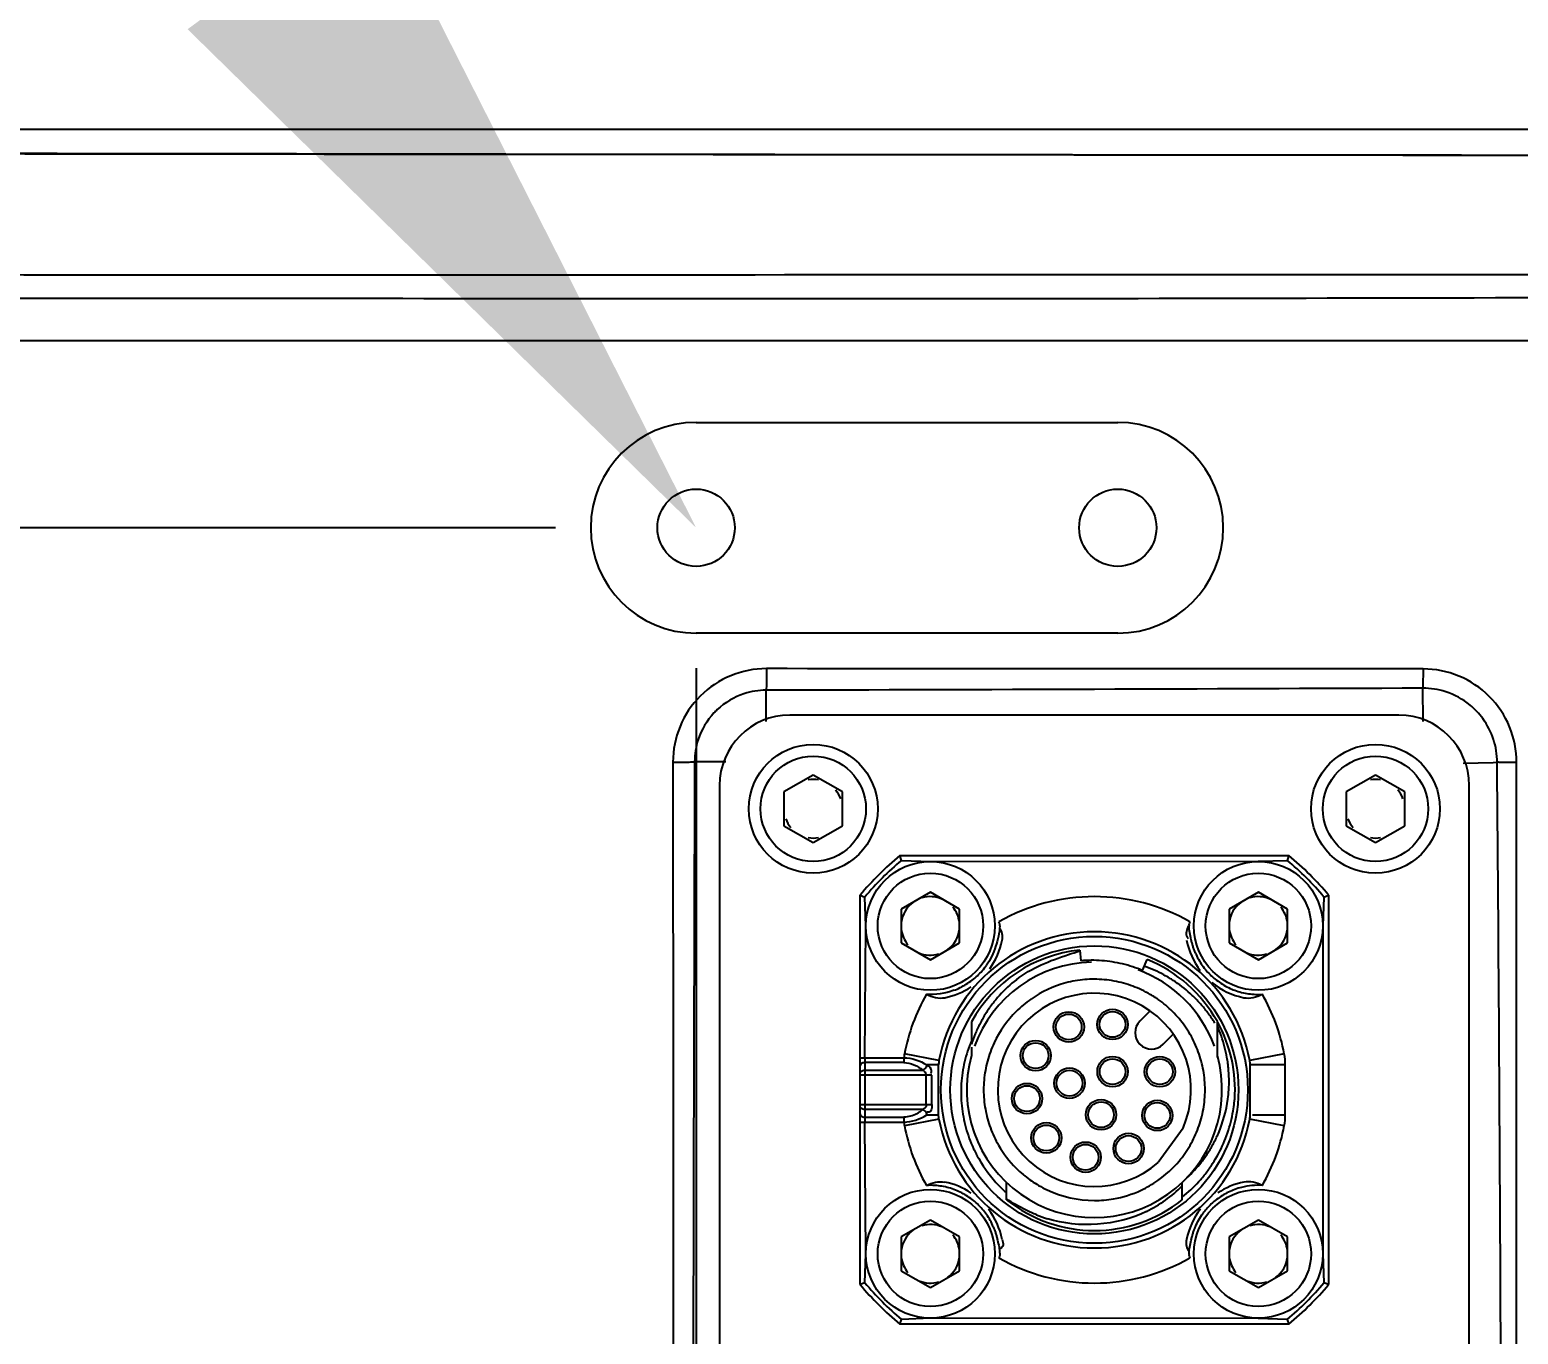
# Model space of a CAD drawing. Header units: millimetres. Extents: x 4086 to 8300, y 123 to 1549.
# Drawn here: x 6953 to 6968.89, y 460.89 to 474.81 of the extents above; entities that cross this region are included whole.
import ezdxf
from ezdxf import colors
from ezdxf.entities.mleader import LeaderData, LeaderLine
from ezdxf.math import Vec2, Vec3

# ---------------------------------------------------------------- set-up
doc = ezdxf.new("R2010")
doc.units = ezdxf.units.MM
for name, color, linetype in [('外形图', 7, 'Continuous'), ('多重引线', 7, 'Continuous'), ('尺寸标注', 7, 'Continuous')]:
    doc.layers.add(name, color=color, linetype=linetype)
doc.styles.add('思源黑', font='SourceHanSansCN-Normal.ttf')
doc.dimstyles.new('尺寸标注_1_4比例', dxfattribs={"dimtxt": 7, "dimasz": 6, "dimexe": 2, "dimexo": 1.5, "dimgap": 1, "dimtad": 1, "dimdec": 1, "dimlfac": 4, "dimdsep": 46, "dimtxsty": '思源黑', "dimcen": 0.09, "dimadec": 0, "dimazin": 0, "dimtp": 0.01, "dimtm": 0.01, "dimtfac": 1, "dimtdec": 1, "dimtofl": 0, "dimtmove": 0, "dimatfit": 3, "dimfxl": 1, "dimtolj": 1, "dimarcsym": 0})

# ---------------------------------------------------------------- blocks, each defined once
blk = doc.blocks.new('*D755')
at = {"layer": 'Defpoints', "color": 0}
for p in [(6960.112, 469.498), (6894.679, 446.498), (6960.112, 446.498)]:
    blk.add_point(p, dxfattribs=at)
at = {"layer": '尺寸标注', "color": 0, "lineweight": -2}
for p, q in [((6958.612, 469.498), (6892.679, 469.498)), ((6894.679, 463.498), (6894.679, 452.498)), ((6958.612, 446.498), (6892.679, 446.498))]:
    blk.add_line(p, q, dxfattribs=at)
at = {"layer": '尺寸标注', "color": 0}
for points in [[(6895.679, 463.498), (6893.679, 463.498), (6894.679, 469.498)], [(6893.679, 452.498), (6895.679, 452.498), (6894.679, 446.498)]]:
    blk.add_solid(points, dxfattribs=at)
at = {"layer": '尺寸标注', "color": 0, "insert": (6890.055, 457.578), "char_height": 7, "attachment_point": 5, "rotation": 90, "style": '思源黑'}
blk.add_mtext('\\A1;92', dxfattribs=at)
blk = doc.blocks.new('*D756')
at = {"layer": 'Defpoints', "color": 0}
for p in [(6960.112, 469.498), (6912.112, 449.123), (6912.112, 423.652)]:
    blk.add_point(p, dxfattribs=at)
at = {"layer": '尺寸标注', "color": 0, "lineweight": -2}
for p, q in [((6960.112, 467.998), (6960.112, 421.652)), ((6912.112, 447.623), (6912.112, 421.652)), ((6954.112, 423.652), (6918.112, 423.652))]:
    blk.add_line(p, q, dxfattribs=at)
at = {"layer": '尺寸标注', "color": 0}
for points in [[(6918.112, 424.652), (6918.112, 422.652), (6912.112, 423.652)], [(6954.112, 422.652), (6954.112, 424.652), (6960.112, 423.652)]]:
    blk.add_solid(points, dxfattribs=at)
at = {"layer": '尺寸标注', "color": 0, "insert": (6936.112, 428.276), "char_height": 7, "attachment_point": 5, "style": '思源黑'}
blk.add_mtext('\\A1;192', dxfattribs=at)

msp = doc.modelspace()

# ---------------------------------------------------------------- linework, layer by layer
at = {"layer": '外形图'}
for p, q in [((6948.3599, 471.4978), (6982.7987, 471.4978)), ((6960.1121, 470.6228), (6964.6121, 470.6228)), ((6964.6121, 468.3728), (6960.1121, 468.3728)), ((6960.8613, 467.4306), (6960.8587, 467.7631)), ((6967.8713, 467.4284), (6967.8669, 467.7853)), ((6967.6121, 467.4978), (6961.1121, 467.4978)), ((6960.429, 466.9976), (6960.0963, 467.0007)), ((6961.3621, 466.8587), (6961.0496, 466.6782)), ((6961.6746, 466.6782), (6961.3621, 466.8587)), ((6967.3621, 466.8587), (6967.0496, 466.6782)), ((6967.6746, 466.6782), (6967.3621, 466.8587)), ((6968.2982, 466.9861), (6968.6176, 466.9934)), ((6968.6176, 466.9934), (6968.6607, 466.9944)), ((6960.3621, 466.7478), (6960.3621, 455.2478)), ((6968.3621, 455.2478), (6968.3621, 466.7478)), ((6961.0496, 466.6782), (6961.0496, 466.3174)), ((6961.6746, 466.3174), (6961.6746, 466.6782)), ((6967.0496, 466.6782), (6967.0496, 466.3174)), ((6967.6746, 466.3174), (6967.6746, 466.6782)), ((6961.0496, 466.3174), (6961.3621, 466.137)), ((6961.3621, 466.137), (6961.6746, 466.3174)), ((6967.0496, 466.3174), (6967.3621, 466.137)), ((6967.3621, 466.137), (6967.6746, 466.3174)), ((6962.3036, 465.9478), (6962.2854, 465.9978)), ((6962.2854, 465.9978), (6966.4387, 465.9978)), ((6962.3036, 465.9478), (6962.6121, 465.9349)), ((6962.6121, 465.9349), (6966.1102, 465.9378)), ((6966.1102, 465.9378), (6966.4206, 465.9478)), ((6966.4387, 465.9978), (6966.4206, 465.9478)), ((6962.6121, 465.6087), (6962.2996, 465.4282)), ((6962.9246, 465.4282), (6962.6121, 465.6087)), ((6966.1121, 465.6087), (6965.7996, 465.4282)), ((6966.4246, 465.4282), (6966.1121, 465.6087)), ((6961.8621, 461.4212), (6961.8621, 465.5745)), ((6961.8621, 465.5745), (6961.9121, 465.5563)), ((6961.9246, 465.2475), (6961.9121, 465.5563)), ((6962.2996, 465.4282), (6962.2996, 465.0674)), ((6962.9246, 465.0674), (6962.9246, 465.4282)), ((6965.7996, 465.4282), (6965.7996, 465.0674)), ((6966.4246, 465.0674), (6966.4246, 465.4282)), ((6966.8121, 465.5563), (6966.7996, 465.2478)), ((6966.8121, 465.5563), (6966.8621, 465.5745)), ((6966.8621, 465.5745), (6966.8621, 461.4212)), ((6961.9121, 463.8414), (6961.9245, 465.2485)), ((6966.7995, 465.2464), (6966.7996, 461.7471)), ((6962.2996, 465.0674), (6962.6121, 464.887)), ((6962.6121, 464.887), (6962.9246, 465.0674)), ((6964.2053, 464.9896), (6964.2172, 464.8758)), ((6965.7996, 465.0674), (6966.1121, 464.887)), ((6966.1121, 464.887), (6966.4246, 465.0674)), ((6964.8765, 464.7711), (6964.9245, 464.8898)), ((6964.957, 464.3402), (6964.8482, 464.2314)), ((6963.0496, 464.224), (6963.0496, 464.0211)), ((6965.6746, 463.8416), (6965.6746, 464.2266)), ((6965.0957, 463.984), (6965.2044, 464.0927)), ((6961.8621, 463.8414), (6962.3293, 463.8414)), ((6961.9121, 463.8414), (6961.9121, 463.1543)), ((6962.3293, 463.8414), (6962.3293, 463.7884)), ((6962.7039, 463.8112), (6962.3354, 463.8808)), ((6963.0496, 463.952), (6963.0496, 463.8636)), ((6966.3888, 463.8808), (6966.0202, 463.8112)), ((6962.3293, 463.7884), (6961.9121, 463.7884)), ((6961.9121, 463.7073), (6962.5303, 463.7073)), ((6962.6996, 463.7647), (6962.5758, 463.7647)), ((6962.6996, 463.2309), (6962.6996, 463.7648)), ((6966.0246, 463.2309), (6966.0246, 463.7648)), ((6966.3996, 463.7647), (6966.0246, 463.7647)), ((6966.3996, 463.2309), (6966.3996, 463.7647)), ((6962.6292, 463.6543), (6961.8621, 463.6543)), ((6962.5682, 463.3414), (6962.5682, 463.6543)), ((6962.6292, 463.3414), (6962.6292, 463.6543)), ((6961.8621, 463.3414), (6962.5682, 463.3414)), ((6962.5303, 463.2884), (6961.9121, 463.2884)), ((6961.9121, 463.2073), (6962.3293, 463.2073)), ((6962.3293, 463.2073), (6962.3293, 463.1543)), ((6962.5682, 463.3414), (6962.6292, 463.3414)), ((6962.5758, 463.2309), (6962.6996, 463.2309)), ((6966.0489, 463.2309), (6966.3996, 463.2309)), ((6961.8621, 463.1543), (6962.3293, 463.1543)), ((6961.9245, 461.7472), (6961.9121, 463.1543)), ((6962.7039, 463.1845), (6962.3354, 463.1148)), ((6965.3088, 463.089), (6965.0435, 462.7238)), ((6966.3887, 463.1148), (6966.0202, 463.1845)), ((6963.4246, 462.3252), (6963.4246, 462.5091)), ((6965.2996, 462.3253), (6965.2996, 462.5091)), ((6962.6121, 462.1087), (6962.2996, 461.9282)), ((6962.9246, 461.9282), (6962.6121, 462.1087)), ((6966.1121, 462.1087), (6965.7996, 461.9282)), ((6966.4246, 461.9282), (6966.1121, 462.1087)), ((6962.2996, 461.9282), (6962.2996, 461.5674)), ((6962.9246, 461.5674), (6962.9246, 461.9282)), ((6965.7996, 461.9282), (6965.7996, 461.5674)), ((6966.4246, 461.5674), (6966.4246, 461.9282)), ((6961.9121, 461.4393), (6961.9245, 461.7483)), ((6966.7996, 461.7483), (6966.8121, 461.4393)), ((6962.2996, 461.5674), (6962.6121, 461.387)), ((6962.6121, 461.387), (6962.9246, 461.5674)), ((6965.7996, 461.5674), (6966.1121, 461.387)), ((6966.1121, 461.387), (6966.4246, 461.5674)), ((6961.9121, 461.4393), (6961.8621, 461.4212)), ((6966.8621, 461.4212), (6966.8121, 461.4393)), ((6962.2854, 460.9978), (6962.3036, 461.0478)), ((6966.4387, 460.9978), (6962.2854, 460.9978)), ((6962.6121, 461.0607), (6962.3036, 461.0478)), ((6966.1101, 461.0578), (6962.6121, 461.0607)), ((6966.4206, 461.0478), (6966.1101, 461.0578)), ((6966.4206, 461.0478), (6966.4387, 460.9978))]:
    msp.add_line(p, q, dxfattribs=at)
for points in [[(6963.3516, 465.2478), (6963.3545, 465.2617), (6963.3485, 465.2761), (6963.3421, 465.2904)], [(6965.3821, 465.2904), (6965.3756, 465.2761), (6965.3697, 465.2618), (6965.3726, 465.2478)], [(6961.9121, 463.7884), (6961.9023, 463.7877), (6961.8929, 463.7857), (6961.8843, 463.7824), (6961.8767, 463.778), (6961.8705, 463.7726), (6961.8659, 463.7665), (6961.863, 463.7599), (6961.8621, 463.753)], [(6961.8621, 463.6719), (6961.863, 463.6788), (6961.8659, 463.6855), (6961.8705, 463.6916), (6961.8767, 463.6969), (6961.8843, 463.7013), (6961.8929, 463.7046), (6961.9023, 463.7066), (6961.9121, 463.7073)], [(6962.5768, 463.7635), (6962.5723, 463.7522), (6962.5658, 463.7412), (6962.5598, 463.7293), (6962.5501, 463.7209), (6962.54, 463.7134), (6962.5297, 463.7073)], [(6962.5682, 463.6543), (6962.5671, 463.6638), (6962.565, 463.6718), (6962.562, 463.6786), (6962.5578, 463.6848), (6962.5525, 463.6911), (6962.5461, 463.6973), (6962.538, 463.7028), (6962.5297, 463.7073)], [(6961.9121, 463.2884), (6961.9023, 463.289), (6961.8929, 463.291), (6961.8843, 463.2943), (6961.8767, 463.2987), (6961.8705, 463.3041), (6961.8659, 463.3102), (6961.863, 463.3168), (6961.8621, 463.3237)], [(6961.8621, 463.2426), (6961.863, 463.2357), (6961.8659, 463.2291), (6961.8705, 463.223), (6961.8767, 463.2176), (6961.8843, 463.2132), (6961.8929, 463.21), (6961.9023, 463.208), (6961.9121, 463.2073)], [(6962.5297, 463.2883), (6962.54, 463.2822), (6962.5501, 463.2748), (6962.5598, 463.2664), (6962.5657, 463.2544), (6962.5721, 463.2433), (6962.5765, 463.232)], [(6963.3516, 461.7478), (6963.3544, 461.7338), (6963.3485, 461.7196), (6963.3421, 461.7052)], [(6965.3726, 461.7478), (6965.3697, 461.7338), (6965.3756, 461.7196), (6965.3821, 461.7052)]]:
    msp.add_lwpolyline(points, dxfattribs=at)
for centre, radius in [((6960.1121, 469.4978), 0.4125), ((6964.6121, 469.4978), 0.4125), ((6961.3621, 466.4978), 0.6875), ((6967.3621, 466.4978), 0.6875), ((6961.3621, 466.4978), 0.5625), ((6961.3621, 466.4978), 0.5625), ((6967.3621, 466.4978), 0.5625), ((6962.6121, 465.2478), 0.6875), ((6966.1121, 465.2478), 0.6875), ((6962.6121, 465.2478), 0.5625), ((6966.1121, 465.2478), 0.5625), ((6964.3621, 463.4978), 1.6375), ((6964.3621, 463.4978), 1.5375), ((6964.089, 464.1694), 0.1625), ((6964.089, 464.1694), 0.1375), ((6964.5558, 464.1965), 0.1625), ((6964.5558, 464.1965), 0.1375), ((6963.7358, 463.8631), 0.1625), ((6963.7358, 463.8631), 0.1375), ((6964.5565, 463.6923), 0.1625), ((6964.5565, 463.6923), 0.1375), ((6965.0607, 463.6916), 0.1625), ((6965.0607, 463.6916), 0.1375), ((6964.0964, 463.569), 0.1625), ((6964.0964, 463.569), 0.1375), ((6963.6431, 463.4048), 0.1625), ((6963.6431, 463.4048), 0.1375), ((6964.4332, 463.2322), 0.1625), ((6964.4332, 463.2322), 0.1375), ((6965.0337, 463.2248), 0.1625), ((6965.0337, 463.2248), 0.1375), ((6963.8494, 462.9852), 0.1625), ((6963.8494, 462.9852), 0.1375), ((6964.7273, 462.8715), 0.1625), ((6964.269, 462.7788), 0.1625), ((6964.269, 462.7788), 0.1375), ((6964.7273, 462.8715), 0.1375), ((6962.6121, 461.7478), 0.6875), ((6966.1121, 461.7478), 0.6875), ((6962.6121, 461.7478), 0.5625), ((6966.1121, 461.7478), 0.5625)]:
    msp.add_circle(centre, radius, dxfattribs=at)
for centre, radius, start, end in [((6985.1843, 19842.6919), 19369.2232, 269.86413217, 269.98495875), ((6960.1121, 469.4978), 1.125, 90, 270), ((6964.6121, 469.4978), 1.125, 270, 90), ((6960.8628, 466.9954), 0.9985, 89.94103, 180.03394), ((6967.8692, 466.9918), 0.9991, 359.95295, 89.97583), ((6960.8599, 466.9946), 0.7685, 90.0848, 107.96318), ((6967.8674, 466.9886), 0.7966, 72.18693, 90.03698), ((6960.8582, 467.0013), 0.7615, 133.22051, 136.82168), ((6961.1121, 466.7478), 0.75, 90, 180), ((6967.6121, 466.7478), 0.75, 0, 90), ((6967.865, 466.9901), 0.7965, 36.18403, 50.51475), ((6967.8627, 466.9898), 0.7984, 18.21562, 36.1006), ((6960.865, 466.9995), 0.7687, 162.0603, 179.90992), ((6967.8614, 466.991), 0.7993, 0.24202, 18.10553), ((10261.1836, 455.8448), 3301.1061, 179.8063724, 179.9626317), ((5344.7612, 453.9134), 1623.9522, 0.2248116, 0.4615247), ((6961.3621, 466.4978), 0.3125, 79.9994, 100.0006), ((6961.3621, 466.4978), 0.3125, 19.99941, 40.0006), ((6967.3621, 466.4978), 0.3125, 79.9994, 100.0006), ((6967.3621, 466.4978), 0.3125, 19.99941, 40.0006), ((6961.3621, 466.4978), 0.3125, 199.99941, 220.0006), ((6967.3621, 466.4978), 0.3125, 199.99941, 220.0006), ((6961.3621, 466.4978), 0.3125, 259.9994, 280.0006), ((6967.3621, 466.4978), 0.3125, 259.9994, 280.0006), ((6964.3621, 463.4978), 3.25, 129.71514, 140.28486), ((6964.3621, 463.4978), 3.2, 130.03737, 139.96263), ((6964.3621, 463.4978), 3.2, 40.03737, 49.96263), ((6964.3621, 463.4978), 3.25, 39.71514, 50.28486), ((6962.6121, 465.2478), 0.3125, 126.66743, 173.33256), ((6962.6121, 465.2478), 0.3125, 66.66743, 106.66645), ((6962.6121, 465.2478), 0.3125, 6.66744, 40.0006), ((6964.3621, 463.4978), 2.0625, 60.36057, 119.63943), ((6966.1121, 465.2478), 0.3125, 126.66743, 173.33256), ((6966.1121, 465.2478), 0.3125, 66.66743, 106.66645), ((6966.1121, 465.2478), 0.3125, 6.66744, 40.0006), ((6962.6121, 465.2478), 0.3125, 186.66744, 220.0006), ((6964.3621, 463.4978), 1.6875, 10.70124, 169.29873), ((6962.6121, 465.2478), 0.3125, 306.66743, 353.33256), ((6966.1121, 465.2478), 0.3125, 186.66744, 220.0006), ((6966.1121, 465.2478), 0.3125, 306.66743, 353.33256), ((6962.6121, 465.2478), 0.3125, 246.66743, 286.66645), ((6964.3621, 463.4978), 1.5, 95.99992, 151.0454), ((6962.6121, 465.2478), 0.7812, 324.17832, 348.67376), ((6966.1121, 465.2478), 0.7812, 191.32625, 217.56985), ((6966.036, 465.2079), 0.6456, 202.70928, 209.33055), ((6966.1121, 465.2478), 0.3125, 246.66743, 286.66645), ((6964.3621, 463.4978), 1.3625, 91.33258, 159.99933), ((6962.5927, 465.2638), 0.7563, 319.2215, 324.87209), ((6964.3362, 463.4949), 1.3859, 90.2785, 94.92399), ((6964.3361, 463.4966), 1.3843, 85.6236, 90.27446), ((6964.336, 463.4956), 1.3853, 80.97569, 85.62278), ((6964.336, 463.4959), 1.385, 76.32547, 80.97336), ((6964.336, 463.4961), 1.3848, 71.67531, 76.32385), ((6964.3359, 463.4958), 1.3851, 67.0259, 71.67328), ((6964.4258, 463.4726), 1.4242, 66.16676, 70.75931), ((6964.3621, 463.4978), 1.5012, 29.0411, 68.00001), ((6966.1073, 465.2478), 0.7273, 209.31951, 215.19305), ((6966.1313, 465.2636), 0.7561, 215.12664, 220.77889), ((6962.6109, 465.2503), 0.734, 289.97238, 301.61405), ((6962.6122, 465.2479), 0.7312, 301.62689, 307.47184), ((6962.6121, 465.2472), 0.7307, 307.50633, 319.20926), ((6964.4161, 463.5409), 1.4385, 128.03637, 137.82833), ((6964.3659, 463.4896), 1.1902, 105.00363, 124.84194), ((6964.3628, 463.4952), 1.1841, 99.9425, 104.92728), ((6964.3622, 463.4983), 1.1809, 94.95987, 99.94192), ((6964.3613, 463.5085), 1.1707, 89.964, 94.96129), ((6964.3488, 463.4296), 1.2496, 84.54437, 89.39128), ((6964.3504, 463.4491), 1.23, 79.63509, 84.5313), ((6964.3525, 463.4605), 1.2185, 74.73148, 79.63906), ((6964.3577, 463.4797), 1.1985, 64.87013, 74.72785), ((6964.3621, 463.4978), 1.3625, 19.99849, 69.99868), ((6964.4213, 463.4623), 1.4355, 61.60144, 66.16724), ((6964.4205, 463.4608), 1.4372, 58.81412, 61.60299), ((6964.4223, 463.4638), 1.4337, 57.02471, 58.81396), ((6964.4168, 463.4562), 1.4431, 47.85811, 57.00512), ((6966.112, 465.2472), 0.7308, 220.79115, 232.49374), ((6966.1121, 465.2478), 0.7812, 230.5908, 258.67368), ((6966.112, 465.2479), 0.7312, 232.52804, 238.37297), ((6966.1127, 465.2491), 0.7327, 238.37578, 244.20498), ((6964.3621, 463.4978), 2.0625, 150.36124, 169.29873), ((6962.6121, 465.2478), 0.7812, 281.32632, 303.75635), ((6964.4027, 463.5534), 1.4201, 137.8398, 142.78032), ((6964.3621, 463.4978), 1.0312, 336.64174, 311.35824), ((6964.3635, 463.4961), 1.1836, 124.92693, 134.90243), ((6964.363, 463.492), 1.1852, 59.90253, 64.8483), ((6964.3655, 463.4966), 1.18, 56.88691, 59.89969), ((6964.3673, 463.4992), 1.1768, 54.94556, 56.88673), ((6964.4067, 463.4449), 1.4582, 43.31565, 47.86037), ((6966.1123, 465.2482), 0.7317, 244.20126, 250.04157), ((6966.112, 465.2474), 0.7308, 250.04796, 261.74895), ((6966.1121, 465.2491), 0.7325, 261.75632, 267.56666), ((6966.1122, 465.248), 0.7315, 267.56028, 273.33701), ((6964.3621, 463.4978), 2.0625, 10.72399, 29.63876), ((6964.4014, 463.5546), 1.4184, 147.71425, 152.62725), ((6964.4012, 463.5548), 1.4181, 142.78854, 147.71656), ((6964.3694, 463.4926), 1.1902, 134.9862, 154.81898), ((6964.3701, 463.5032), 1.1719, 49.99631, 54.94683), ((6964.3828, 463.5181), 1.1523, 45.01437, 50.00256), ((6964.3704, 463.5052), 1.1703, 40.03767, 45.03385), ((6964.4087, 463.4468), 1.4554, 38.74971, 43.31817), ((6964.4043, 463.4435), 1.461, 34.17696, 38.73907), ((6964.3913, 463.5598), 1.407, 152.62741, 157.56422), ((6964.972, 464.1077), 0.175, 135, 315), ((6964.3594, 463.4961), 1.1845, 30.08368, 40.03191), ((6964.3968, 463.4383), 1.4701, 31.66673, 34.18234), ((6964.3255, 463.5838), 1.4751, 19.27296, 23.85303), ((6964.3621, 463.4978), 1.5012, 355.97299, 28.95665), ((6964.3553, 463.4735), 1.4159, 157.24789, 162.01943), ((6964.3806, 463.5644), 1.3953, 157.56777, 162.53492), ((6964.361, 463.4984), 1.1801, 154.89676, 159.89409), ((6964.361, 463.4972), 1.1825, 25.09542, 30.07643), ((6964.3631, 463.4982), 1.1802, 20.11072, 25.09321), ((6964.343, 463.5902), 1.4564, 14.64638, 19.26351), ((6962.9496, 463.7647), 0.625, 169.29873, 172.95646), ((6964.3566, 463.4731), 1.4173, 162.01981, 166.79487), ((6964.3621, 463.4978), 1.3625, 164.42875, 15.57143), ((6964.3627, 463.4978), 1.1819, 159.89771, 164.90345), ((6964.363, 463.4983), 1.1803, 15.11072, 20.1065), ((6964.3409, 463.5898), 1.4586, 10.05135, 14.64164), ((6964.34, 463.5896), 1.4595, 7.47137, 10.05289), ((6965.7746, 463.7647), 0.625, 359.99998, 10.77626), ((6962.9496, 463.7647), 0.25, 169.2976, 180), ((6964.3597, 463.4728), 1.4204, 171.5833, 176.35803), ((6964.3564, 463.4732), 1.417, 166.7972, 171.57927), ((6964.3804, 463.4936), 1.2001, 169.87644, 174.83392), ((6964.3741, 463.4949), 1.1937, 164.91161, 169.88358), ((6964.3522, 463.4955), 1.1915, 10.12933, 15.10242), ((6964.332, 463.4925), 1.2119, 0.25157, 10.103), ((6964.3442, 463.5901), 1.4553, 5.63674, 7.47122), ((6964.3569, 463.5913), 1.4425, 0.87558, 5.64182), ((6965.7746, 463.7647), 0.25, 0, 10.70108), ((6964.3641, 463.4725), 1.4248, 176.35866, 181.12024), ((6964.3872, 463.4933), 1.2069, 174.8453, 179.78379), ((6964.3711, 463.5917), 1.4284, 356.23309, 0.86857), ((6964.3636, 463.4725), 1.4242, 181.12101, 185.89111), ((6964.3921, 463.5031), 1.2119, 180.25157, 190.103), ((6964.3453, 463.5018), 1.1986, 344.92169, 354.83717), ((6964.3369, 463.5024), 1.2069, 354.84529, 359.78376), ((6964.3812, 463.5902), 1.4181, 336.8643, 352.30313), ((6964.3704, 463.5919), 1.429, 352.29672, 356.22702), ((6964.3645, 463.523), 1.4995, 350.37591, 353.89818), ((6964.3636, 463.5231), 1.5004, 353.89768, 355.01185), ((6964.369, 463.4735), 1.4298, 185.90664, 195.425), ((6964.3681, 463.4994), 1.1875, 190.12879, 200.08353), ((6964.365, 463.5231), 1.4991, 341.09144, 350.36922), ((6965.7746, 463.2309), 0.25, 349.2999, 359.9993), ((6965.7746, 463.2309), 0.625, 349.27488, 0.00002), ((6962.9496, 463.2309), 0.625, 187.04352, 190.70127), ((6964.3621, 463.4978), 2.0625, 190.70127, 209.63958), ((6964.3621, 463.4978), 1.6875, 190.70115, 349.29878), ((6964.3714, 463.4742), 1.4323, 195.42856, 200.18864), ((6964.361, 463.4974), 1.1802, 200.11072, 205.09321), ((6964.3632, 463.4973), 1.1801, 334.89672, 339.89405), ((6964.3615, 463.4978), 1.1819, 339.89767, 344.90343), ((6964.3724, 463.5208), 1.4913, 336.41563, 341.08142), ((6964.3621, 463.4978), 2.0625, 330.36042, 349.29151), ((6964.3708, 463.4741), 1.4317, 200.19082, 204.95805), ((6964.3631, 463.4984), 1.1825, 205.09542, 210.07643), ((6964.3635, 463.4989), 1.1831, 210.08666, 224.98871), ((6964.361, 463.4986), 1.1827, 324.91022, 329.90155), ((6964.3624, 463.4977), 1.181, 329.90375, 334.89369), ((6964.4072, 463.5798), 1.39, 327.0636, 331.93979), ((6964.371, 463.5217), 1.493, 327.08538, 336.40597), ((6964.3965, 463.5857), 1.4023, 331.93322, 336.78768), ((6964.3737, 463.4756), 1.4349, 204.96213, 209.72311), ((6964.3816, 463.4809), 1.4444, 209.75053, 223.9759), ((6964.3617, 463.4982), 1.1818, 304.9179, 319.90768), ((6964.3615, 463.4982), 1.182, 319.91175, 324.90924), ((6964.4228, 463.57), 1.3716, 312.41413, 322.13411), ((6964.4216, 463.5707), 1.373, 322.14005, 327.05559), ((6964.3414, 463.4775), 1.1523, 225.01437, 230.00256), ((6964.3516, 463.4894), 1.168, 229.99246, 231.19083), ((6964.3574, 463.4971), 1.1777, 231.20442, 239.9005), ((6964.3788, 463.5168), 1.4838, 317.7105, 322.39469), ((6964.3767, 463.5182), 1.4863, 322.3993, 327.0788), ((6962.612, 461.7477), 0.7313, 87.56046, 93.33607), ((6962.612, 461.7467), 0.7324, 81.75549, 87.56684), ((6962.6122, 461.7484), 0.7307, 75.89791, 81.748), ((6962.6121, 461.7478), 0.7812, 56.18953, 78.67319), ((6962.6122, 461.7482), 0.7309, 70.04631, 75.90117), ((6962.6118, 461.7474), 0.7318, 64.20006, 70.04003), ((6962.6114, 461.7465), 0.7327, 58.37464, 64.20378), ((6964.385, 463.485), 1.4497, 224.00045, 227.00542), ((6964.3745, 463.4737), 1.4343, 227.00745, 228.52754), ((6964.3612, 463.5036), 1.1852, 239.90253, 244.8483), ((6964.3603, 463.5033), 1.187, 279.9692, 294.89034), ((6964.3609, 463.4998), 1.1836, 294.93581, 304.90828), ((6964.3102, 463.4525), 1.3921, 305.59311, 315.29052), ((6964.3781, 463.5177), 1.4849, 308.35667, 317.70175), ((6966.1121, 461.7478), 0.7812, 101.32681, 123.76055), ((6966.1127, 461.7465), 0.7327, 115.79624, 121.62537), ((6966.1127, 461.7461), 0.7331, 104.11778, 115.78453), ((6966.1125, 461.7436), 0.7354, 86.70799, 104.04991), ((6962.6122, 461.7478), 0.7312, 52.52692, 58.37181), ((6962.6121, 461.7484), 0.7308, 40.79025, 52.49259), ((6964.3621, 463.4978), 1.5012, 231.3511, 308.64408), ((6964.3625, 463.4939), 1.1774, 269.98116, 279.94631), ((6964.2998, 463.4676), 1.4104, 295.95247, 305.58102), ((6966.112, 461.7484), 0.7308, 127.50744, 139.20984), ((6966.112, 461.7478), 0.7312, 121.62818, 127.47307), ((6962.5928, 461.732), 0.7561, 35.12611, 40.778), ((6962.6169, 461.7479), 0.7273, 29.31915, 35.19262), ((6962.6121, 461.7478), 0.7812, 11.32681, 37.60446), ((6962.6882, 461.7878), 0.6455, 22.70802, 29.33019), ((6964.3282, 463.607), 1.5565, 248.01893, 252.51983), ((6966.1121, 461.7478), 0.7812, 142.3367, 168.67319), ((6966.1295, 461.7335), 0.7537, 139.21661, 143.67526), ((6962.6121, 461.7478), 0.3125, 126.66743, 173.33256), ((6962.6121, 461.7478), 0.3125, 66.66743, 106.66645), ((6962.6121, 461.7478), 0.3125, 6.66744, 40.0006), ((6966.1121, 461.7478), 0.3125, 126.66743, 173.33256), ((6966.1121, 461.7478), 0.3125, 66.66743, 106.66645), ((6966.1121, 461.7478), 0.3125, 6.66744, 40.0006), ((6962.6121, 461.7478), 0.3125, 186.66744, 220.0006), ((6962.6121, 461.7478), 0.3125, 306.66743, 353.33256), ((6964.3621, 463.4978), 2.0625, 240.36042, 299.63958), ((6966.1121, 461.7478), 0.3125, 186.66744, 220.0006), ((6966.1121, 461.7478), 0.3125, 306.66743, 353.33256), ((6962.6121, 461.7478), 0.3125, 246.66743, 286.66645), ((6966.1121, 461.7478), 0.3125, 246.66743, 286.66645), ((6964.3621, 463.4978), 3.25, 219.71514, 230.28486), ((6964.3621, 463.4978), 3.2, 220.03737, 229.96263), ((6964.3621, 463.4978), 3.2, 310.03737, 319.96263), ((6964.3621, 463.4978), 3.25, 309.71514, 320.28486)]:
    msp.add_arc(centre, radius, start, end, dxfattribs=at)
for points in [[(6980.0996, 473.7478), (6969.7388, 473.7525), (6959.3779, 473.7478), (6949.0171, 473.7478)], [(6980.0996, 473.4597), (6966.4702, 473.4803), (6952.8408, 473.4783), (6939.2114, 473.5091)], [(6967.8696, 467.9908), (6965.5344, 467.9917), (6963.1991, 467.9927), (6960.8639, 467.9939)], [(6960.6228, 467.7256), (6960.5174, 467.6913), (6960.4174, 467.6322), (6960.3367, 467.5563)], [(6967.8669, 467.7853), (6965.5309, 467.7762), (6963.1948, 467.7684), (6960.8587, 467.7631)], [(6968.3714, 467.6048), (6968.2951, 467.6676), (6968.2053, 467.7167), (6968.1111, 467.7471)], [(6960.3028, 467.5224), (6960.227, 467.4416), (6960.1679, 467.3416), (6960.1337, 467.2363)], [(6959.8644, 466.9948), (6959.8661, 463.9958), (6959.867, 460.9968), (6959.867, 457.9978)], [(6968.8659, 460.7264), (6968.8663, 462.8146), (6968.8671, 464.9028), (6968.8683, 466.9909)], [(6963.3516, 465.2478), (6963.3516, 465.1735), (6963.3304, 465.1), (6963.3087, 465.0289)], [(6963.3781, 465.0944), (6963.3868, 465.1379), (6963.3816, 465.1946), (6963.3485, 465.2241)], [(6965.3643, 465.2478), (6965.3503, 465.2104), (6965.3294, 465.1616), (6965.3519, 465.1286)], [(6965.3957, 465.1008), (6965.3836, 465.1489), (6965.3726, 465.1982), (6965.3726, 465.2478)], [(6963.3087, 465.0289), (6963.287, 464.9579), (6963.254, 464.8893), (6963.2112, 464.8286)], [(6963.5298, 464.6739), (6963.6916, 464.8004), (6963.8893, 464.8785), (6964.0848, 464.9416)], [(6964.0848, 464.9416), (6964.1251, 464.9545), (6964.1647, 464.9713), (6964.2065, 464.9777)], [(6962.8616, 464.5605), (6962.7691, 464.5269), (6962.6677, 464.5121), (6962.5694, 464.5178)], [(6962.5694, 464.5178), (6962.6298, 464.4901), (6962.7003, 464.4687), (6962.7655, 464.4818)], [(6965.9586, 464.4818), (6966.0238, 464.4687), (6966.0943, 464.4901), (6966.1547, 464.5178)], [(6962.3293, 463.8414), (6962.415, 463.8394), (6962.5019, 463.8097), (6962.5749, 463.7647)], [(6962.3293, 463.7884), (6962.4014, 463.7883), (6962.4771, 463.7562), (6962.5299, 463.7071)], [(6962.4687, 463.2433), (6962.4268, 463.22), (6962.3773, 463.2074), (6962.3293, 463.2073)], [(6962.3293, 463.1543), (6962.415, 463.1564), (6962.5026, 463.1848), (6962.5749, 463.2309)], [(6962.704, 463.1845), (6962.7012, 463.1998), (6962.7002, 463.2153), (6962.6998, 463.2309)], [(6962.5694, 462.4778), (6962.6298, 462.5056), (6962.7004, 462.5269), (6962.7655, 462.5139)], [(6963.8574, 462.4308), (6964.0136, 462.3575), (6964.1896, 462.3184), (6964.3621, 462.3165)], [(6966.1547, 462.4778), (6966.0943, 462.5056), (6966.0238, 462.5269), (6965.9586, 462.5139)], [(6963.634, 462.2145), (6963.5628, 462.2519), (6963.4895, 462.2869), (6963.4246, 462.3345)], [(6963.7456, 462.1637), (6963.7077, 462.1789), (6963.6702, 462.1955), (6963.634, 462.2145)], [(6964.9171, 462.1994), (6964.5996, 462.0449), (6964.1976, 462.0168), (6963.8607, 462.1224)], [(6965.4404, 462.037), (6965.4616, 462.0877), (6965.4897, 462.1357), (6965.5222, 462.18)], [(6963.3284, 461.8948), (6963.3405, 461.8467), (6963.3516, 461.7974), (6963.3516, 461.7478)], [(6965.346, 461.9013), (6965.3373, 461.8578), (6965.3426, 461.801), (6965.3759, 461.7718)], [(6965.3726, 461.7478), (6965.3726, 461.7974), (6965.3836, 461.8467), (6965.3957, 461.8948)]]:
    msp.add_open_spline(points, degree=3, dxfattribs=at)
for points, knots in [([(6951.3755, 472.1994), (6954.7064, 472.1995), (6960.6783, 472.1961), (6968.4784, 472.2079), (6974.7201, 472.1803), (6978.3283, 472.2433), (6980.0999, 472.1188)], [0, 0, 0, 0, 0.3478694, 0.6237322, 0.8145253, 1, 1, 1, 1]), ([(6951.3753, 471.9499), (6956.1587, 471.9496), (6965.7261, 471.9294), (6975.2961, 471.9839), (6980.0793, 471.8654)], [0, 0, 0, 0, 0.4999262, 1, 1, 1, 1]), ([(6960.8639, 467.9939), (6960.8638, 467.9687), (6960.863, 467.8918), (6960.8637, 467.8147), (6960.8587, 467.7631)], [0, 0, 0, 0, 0.3268235, 1, 1, 1, 1]), ([(6967.8696, 467.9908), (6967.8695, 467.935), (6967.8691, 467.8665), (6967.8674, 467.798), (6967.8669, 467.7853)], [0, 0, 0, 0, 0.8145542, 1, 1, 1, 1]), ([(6959.8644, 466.9948), (6959.8896, 466.9948), (6959.9668, 466.9958), (6960.0444, 466.9951), (6960.0963, 467.0007)], [0, 0, 0, 0, 0.3253161, 1, 1, 1, 1]), ([(6968.8683, 466.9909), (6968.8127, 466.9909), (6968.7434, 466.9915), (6968.6743, 466.9938), (6968.6607, 466.9944)], [0, 0, 0, 0, 0.803565, 1, 1, 1, 1]), ([(6965.3519, 465.1286), (6965.3537, 465.1261), (6965.3577, 465.121), (6965.3623, 465.1165), (6965.3648, 465.1143)], [0, 0, 0, 0, 0.4801685, 1, 1, 1, 1]), ([(6965.4154, 465.0289), (6965.4118, 465.0408), (6965.405, 465.0647), (6965.3988, 465.0888), (6965.3957, 465.1008)], [0, 0, 0, 0, 0.4992147, 1, 1, 1, 1]), ([(6965.4404, 464.9586), (6965.4356, 464.9701), (6965.4268, 464.9934), (6965.4191, 465.017), (6965.4154, 465.0289)], [0, 0, 0, 0, 0.499715, 1, 1, 1, 1]), ([(6962.5758, 463.7647), (6962.5967, 463.7505), (6962.6304, 463.7199), (6962.6193, 463.6818), (6962.6147, 463.6714)], [0, 0, 0, 0, 0.6892633, 1, 1, 1, 1]), ([(6962.5303, 463.2884), (6962.5209, 463.2802), (6962.5014, 463.2638), (6962.4801, 463.2496), (6962.4687, 463.2433)], [0, 0, 0, 0, 0.4899297, 1, 1, 1, 1]), ([(6962.5682, 463.3414), (6962.5682, 463.3306), (6962.5598, 463.3075), (6962.5405, 463.2934), (6962.5297, 463.2884)], [0, 0, 0, 0, 0.4748211, 1, 1, 1, 1]), ([(6962.6073, 463.2631), (6962.6036, 463.2605), (6962.5937, 463.2571), (6962.5835, 463.2589), (6962.5781, 463.2604)], [0, 0, 0, 0, 0.4449479, 1, 1, 1, 1]), ([(6962.6245, 463.2927), (6962.623, 463.2867), (6962.6193, 463.2756), (6962.6118, 463.2661), (6962.6073, 463.2631)], [0, 0, 0, 0, 0.5345452, 1, 1, 1, 1]), ([(6962.6292, 463.3414), (6962.6292, 463.3332), (6962.6287, 463.3169), (6962.6265, 463.3006), (6962.6245, 463.2927)], [0, 0, 0, 0, 0.4995804, 1, 1, 1, 1]), ([(6963.2837, 462.037), (6963.2885, 462.0255), (6963.2974, 462.0023), (6963.3051, 461.9786), (6963.3087, 461.9667)], [0, 0, 0, 0, 0.4997147, 1, 1, 1, 1]), ([(6963.3087, 461.9667), (6963.3123, 461.9548), (6963.3191, 461.9309), (6963.3254, 461.9069), (6963.3284, 461.8948)], [0, 0, 0, 0, 0.4992139, 1, 1, 1, 1]), ([(6965.3957, 461.8948), (6965.3988, 461.9069), (6965.405, 461.9309), (6965.4118, 461.9548), (6965.4154, 461.9667)], [0, 0, 0, 0, 0.5007871, 1, 1, 1, 1]), ([(6965.4154, 461.9667), (6965.4191, 461.9786), (6965.4268, 462.0023), (6965.4356, 462.0255), (6965.4404, 462.037)], [0, 0, 0, 0, 0.5002858, 1, 1, 1, 1]), ([(6963.3781, 461.9013), (6963.3822, 461.8811), (6963.4048, 461.8394), (6963.3645, 461.8017), (6963.3443, 461.7978)], [0, 0, 0, 0, 0.499571, 1, 1, 1, 1])]:
    msp.add_open_spline(points, degree=3, knots=knots, dxfattribs=at)

# ---------------------------------------------------------------- dimensions: what is measured, and where the dimension line sits
at = {"layer": '尺寸标注'}
dim = msp.add_linear_dim(base=(6894.6791, 446.4978), p1=(6960.1121, 469.4978), p2=(6960.1121, 446.4978), angle=90, dimstyle='尺寸标注_1_4比例', dxfattribs=at)
dim.commit()
dim.dimension.update_dxf_attribs({"geometry": '*D755', "text_midpoint": (6894.6791, 457.5781), "dimtype": 160})
dim = msp.add_linear_dim(base=(6912.1121, 423.6521), p1=(6960.1121, 469.4978), p2=(6912.1121, 449.1228), dimstyle='尺寸标注_1_4比例', dxfattribs=at)
dim.commit()
dim.dimension.update_dxf_attribs({"geometry": '*D756', "text_midpoint": (6936.1121, 428.2765)})

# ---------------------------------------------------------------- leaders
at = {"layer": '多重引线'}
ml = msp.add_multileader_mtext('Standard', dxfattribs=at)
ml.set_content('\\pxqc;{\\C256;4}×{\\C256;M5\\A1; \\fSource Han Sans CN Normal|b0|i0|c0|p34;\\C7;depth \\fSource Han Sans CN Normal|b0|i0|c134|p34;\\C256;6}', style='思源黑')
ml.set_leader_properties(linetype='ByLayer')
ml.build(insert=Vec2(0, 0))
ml.multileader.update_dxf_attribs({"text_left_attachment_type": 5, "text_right_attachment_type": 5, "dogleg_length": 10, "arrow_head_size": 7.5})
ctx = ml.context
ctx.base_point, ctx.char_height, ctx.arrow_head_size, ctx.landing_gap_size, ctx.plane_origin = Vec3(6883.1752, 515.8402), 7, 7.5, 2.5, Vec3(7008.7991, 231.8632)
ctx.left_attachment, ctx.right_attachment, ctx.text_align_type = 5, 5, 1
notes = []
notes.append((ctx, [(1, (1, 1, 0), (6961.137, 515.8402), (-1, 0), 10, [(1, [(7000.1121, 461.4978)], 0, [])])]))
ctx.mtext.insert, ctx.mtext.alignment, ctx.mtext.flow_direction = Vec3(6917.1561, 525.6708), 2, 5
ml = msp.add_multileader_mtext('Standard', dxfattribs=at)
ml.set_content('4×M4{\\A1;\\C256; \\fSource Han Sans CN Normal|b0|i0|c0|p34;\\C7;depth }8', style='思源黑')
ml.set_leader_properties(linetype='ByLayer')
ml.build(insert=Vec2(0, 0))
ml.multileader.update_dxf_attribs({"text_left_attachment_type": 5, "text_right_attachment_type": 5, "dogleg_length": 10, "arrow_head_size": 7.5})
ctx = ml.context
ctx.base_point, ctx.char_height, ctx.arrow_head_size, ctx.landing_gap_size, ctx.plane_origin = Vec3(6867.7428, 489.1908), 7, 7.5, 2.5, Vec3(6897.9241, 240.2382)
ctx.left_attachment, ctx.right_attachment, ctx.text_align_type = 5, 5, 1
notes.append((ctx, [(1, (1, 1, 0), (6945.6854, 489.1908), (-1, 0), 10, [(1, [(6960.1121, 469.4978)], 0, [])])]))
ctx.mtext.insert, ctx.mtext.alignment, ctx.mtext.flow_direction = Vec3(6901.7141, 499.0214), 2, 5
for ctx, leaders in notes:
    for number, flags, end, landing, length, lines in leaders:
        leader = LeaderData()
        leader.index, (leader.has_last_leader_line, leader.has_dogleg_vector, leader.attachment_direction) = number, flags
        leader.last_leader_point, leader.dogleg_vector, leader.dogleg_length = Vec3(end), Vec3(landing), length
        for number, points, colour, breaks in lines:
            line = LeaderLine()
            line.index, line.vertices, line.color, line.breaks = number, Vec3.list(points), colors.encode_raw_color(colour), breaks
            leader.lines.append(line)
        ctx.leaders.append(leader)

doc.saveas('drawing.dxf')
